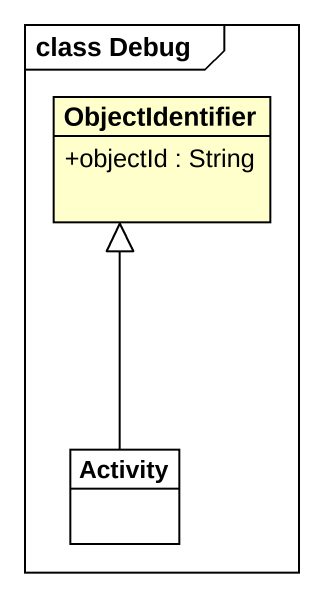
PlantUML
@startuml
mainframe class Debug
hide circle
hide empty members
skinparam classAttributeIconSize 0
class ObjectIdentifier {
  +objectId : String
}
class Activity #FFFFFF
Activity -up-|> ObjectIdentifier
@enduml
